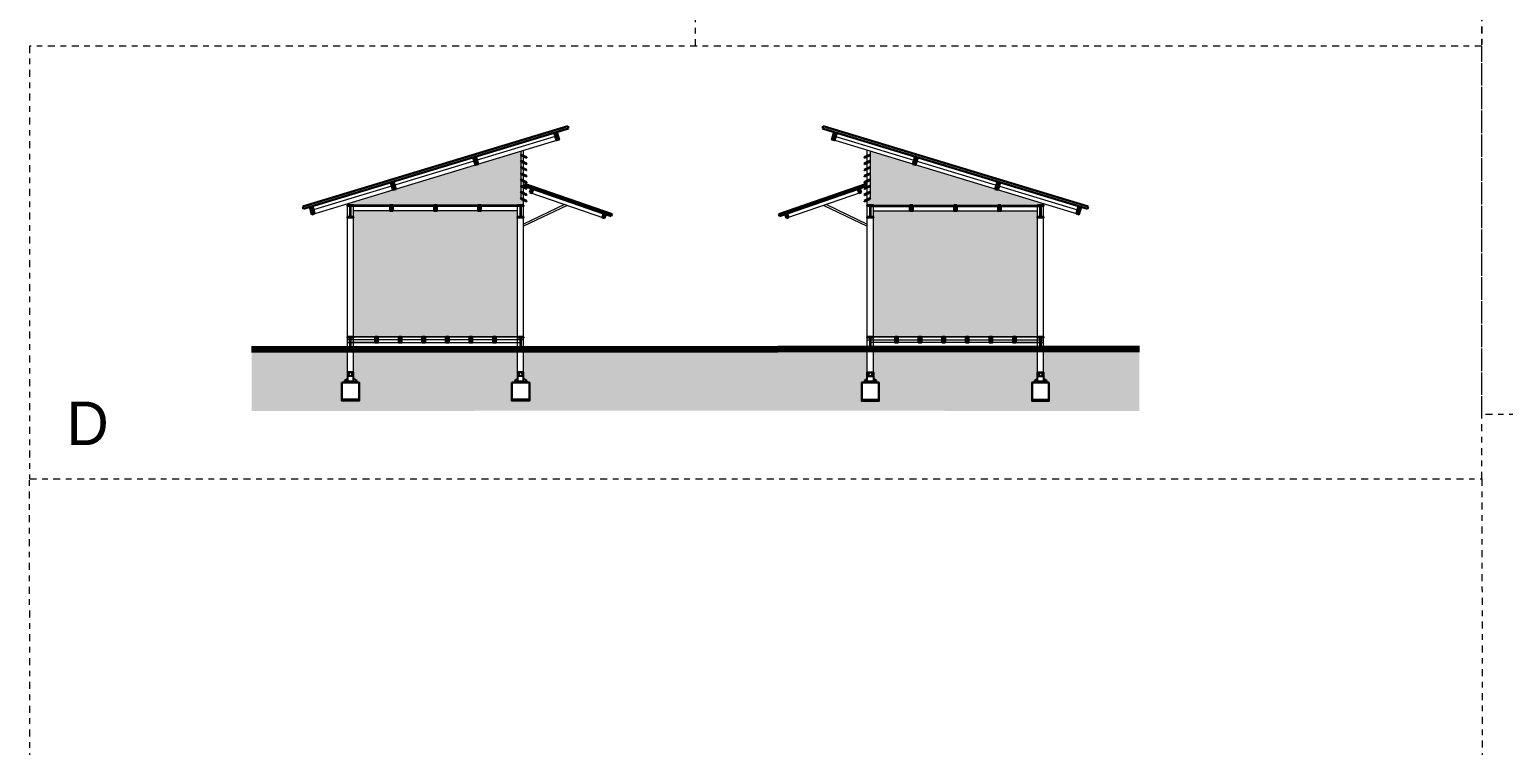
# Model space of a CAD drawing. Header units: millimetres. Extents: x 0 to 77.1, y -22.3 to 58.9.
# Drawn here: x 34.37 to 60.71, y 13.56 to 26.35 of the extents above; entities that cross this region are included whole.
import ezdxf

# ---------------------------------------------------------------- set-up
doc = ezdxf.new("R2010")
doc.units = ezdxf.units.MM
doc.linetypes.add('CENTER', pattern=[50, 31.25, -6.25, 6.25, -6.25])
doc.linetypes.add('DASHDOT', pattern=[1, 0.5, -0.25, 0, -0.25])
doc.layers.add('0 1 Sombreado', color=7, linetype='Continuous', lineweight=5, true_color=0xd6d6d6)
for name, color, linetype, lineweight in [('0.1normal', 7, 'Continuous', 15), ('01 TERRENO', 7, 'Continuous', 140), ('01gorda', 7, 'Continuous', 30), ('BIB', 7, 'Continuous', 9)]:
    doc.layers.add(name, color=color, linetype=linetype, lineweight=lineweight)

# ---------------------------------------------------------------- blocks, each defined once
blk = doc.blocks.new('50M10VO')
at = {"linetype": 'CENTER'}
for p, q in [((-14, 0), (14, 0)), ((0, -14), (0, 13))]:
    blk.add_line(p, q, dxfattribs=at)
blk.add_lwpolyline([(0, 10), (-8, 5), (-8, -5), (0, -10), (8, -5), (8, 5)], close=True)
for radius in [10.6, 9.8, 8.49, 5, 4.03]:
    blk.add_circle((0, 0), radius)

msp = doc.modelspace()

# ---------------------------------------------------------------- hatches: boundary and pattern name
at = {"layer": '0 1 Sombreado', "true_color": 0xebebeb}
h = msp.add_hatch(color=7, dxfattribs=at)
h.dxf.hatch_style = 1
h.paths.add_polyline_path([(43.154, 24.177), (43.154, 23.325), (43.203, 23.302), (43.203, 23.208), (40.053, 23.208), (40.053, 23.238)])
h = msp.add_hatch(color=7, dxfattribs=at)
h.dxf.hatch_style = 1
h.paths.add_polyline_path([(49.393, 24.177), (49.393, 23.325), (49.344, 23.302), (49.344, 23.208), (52.494, 23.208), (52.494, 23.238)])
h = msp.add_hatch(color=7, dxfattribs=at)
h.dxf.hatch_style = 1
h.paths.add_polyline_path([(40.162, 23.108), (43.094, 23.108), (43.094, 20.858), (40.162, 20.858)])
h = msp.add_hatch(color=7, dxfattribs=at)
h.dxf.hatch_style = 1
h.paths.add_polyline_path([(52.385, 23.108), (49.453, 23.108), (49.453, 20.858), (52.385, 20.858)])
at = {"layer": '0 1 Sombreado', "true_color": 0x939598}
h = msp.add_hatch(color=252, dxfattribs=at)
h.dxf.hatch_style = 1
h.paths.add_polyline_path([(43.305, 20.044), (43.259, 20.044), (43.254, 20.053), (43.254, 20.078), (43.203, 20.113), (43.203, 20.23), (43.203, 20.639), (44.803, 20.639), (44.803, 19.539), (38.34, 19.536), (38.34, 20.639), (40.053, 20.639), (40.053, 20.113), (40.002, 20.078), (40.002, 20.053), (39.996, 20.044), (39.957, 20.044), (39.951, 20.044), (39.951, 19.716), (40.264, 19.716), (40.264, 20.044), (40.218, 20.044), (40.213, 20.053), (40.213, 20.078), (40.162, 20.113), (40.162, 20.23), (40.162, 20.639), (43.094, 20.639), (43.094, 20.113), (43.043, 20.078), (43.043, 20.053), (43.037, 20.044), (42.998, 20.044), (42.992, 20.044), (42.992, 19.716), (43.305, 19.716)])
h = msp.add_hatch(color=252, dxfattribs=at)
h.dxf.hatch_style = 1
h.paths.add_polyline_path([(49.242, 20.044), (49.288, 20.044), (49.293, 20.053), (49.293, 20.078), (49.344, 20.113), (49.344, 20.23), (49.344, 20.639), (44.803, 20.641), (44.803, 19.541), (54.207, 19.536), (54.207, 20.639), (52.494, 20.639), (52.494, 20.113), (52.545, 20.078), (52.545, 20.053), (52.551, 20.044), (52.59, 20.044), (52.596, 20.044), (52.596, 19.716), (52.283, 19.716), (52.283, 20.044), (52.329, 20.044), (52.334, 20.053), (52.334, 20.078), (52.385, 20.113), (52.385, 20.23), (52.385, 20.639), (49.453, 20.639), (49.453, 20.113), (49.504, 20.078), (49.504, 20.053), (49.51, 20.044), (49.549, 20.044), (49.555, 20.044), (49.555, 19.716), (49.242, 19.716)])

# ---------------------------------------------------------------- linework, layer by layer
for p, q in [((40.162, 20.639), (40.053, 20.639)), ((52.385, 20.639), (52.494, 20.639)), ((39.996, 20.044), (39.957, 20.044)), ((39.957, 20.044), (40.258, 20.044)), ((40.002, 20.053), (39.996, 20.044)), ((40.053, 20.113), (40.002, 20.078)), ((40.002, 20.078), (40.002, 20.053)), ((40.162, 20.063), (40.002, 20.063)), ((40.002, 20.063), (40.213, 20.063)), ((40.002, 20.058), (40.213, 20.058)), ((40.002, 20.053), (40.213, 20.053)), ((40.002, 20.045), (40.213, 20.045)), ((40.053, 20.23), (40.053, 20.063)), ((40.162, 20.23), (40.053, 20.23)), ((40.162, 20.154), (40.053, 20.154)), ((40.162, 20.063), (40.162, 20.23)), ((40.162, 20.113), (40.213, 20.078)), ((40.213, 20.078), (40.213, 20.053)), ((40.213, 20.053), (40.218, 20.044)), ((43.037, 20.044), (42.998, 20.044)), ((42.998, 20.044), (43.299, 20.044)), ((43.043, 20.053), (43.037, 20.044)), ((43.094, 20.113), (43.043, 20.078)), ((43.043, 20.078), (43.043, 20.053)), ((43.203, 20.063), (43.043, 20.063)), ((43.043, 20.063), (43.254, 20.063)), ((43.043, 20.058), (43.254, 20.058)), ((43.043, 20.053), (43.254, 20.053)), ((43.043, 20.045), (43.254, 20.045)), ((43.094, 20.23), (43.094, 20.063)), ((43.203, 20.23), (43.094, 20.23)), ((43.203, 20.154), (43.094, 20.154)), ((43.203, 20.063), (43.203, 20.23)), ((43.203, 20.113), (43.254, 20.078)), ((43.254, 20.078), (43.254, 20.053)), ((43.254, 20.053), (43.259, 20.044)), ((49.549, 20.044), (49.248, 20.044)), ((49.293, 20.053), (49.288, 20.044)), ((49.344, 20.113), (49.293, 20.078)), ((49.293, 20.078), (49.293, 20.053)), ((49.504, 20.063), (49.293, 20.063)), ((49.504, 20.058), (49.293, 20.058)), ((49.504, 20.053), (49.293, 20.053)), ((49.504, 20.045), (49.293, 20.045)), ((49.344, 20.063), (49.344, 20.23)), ((49.344, 20.23), (49.453, 20.23)), ((49.344, 20.154), (49.453, 20.154)), ((49.344, 20.063), (49.504, 20.063)), ((49.453, 20.23), (49.453, 20.063)), ((49.453, 20.113), (49.504, 20.078)), ((49.504, 20.078), (49.504, 20.053)), ((49.504, 20.053), (49.51, 20.044)), ((49.51, 20.044), (49.549, 20.044)), ((52.59, 20.044), (52.289, 20.044)), ((52.334, 20.053), (52.329, 20.044)), ((52.385, 20.113), (52.334, 20.078)), ((52.334, 20.078), (52.334, 20.053)), ((52.545, 20.063), (52.334, 20.063)), ((52.545, 20.058), (52.334, 20.058)), ((52.545, 20.053), (52.334, 20.053)), ((52.545, 20.045), (52.334, 20.045)), ((52.385, 20.063), (52.385, 20.23)), ((52.385, 20.23), (52.494, 20.23)), ((52.385, 20.154), (52.494, 20.154)), ((52.385, 20.063), (52.545, 20.063)), ((52.494, 20.23), (52.494, 20.063)), ((52.494, 20.113), (52.545, 20.078)), ((52.545, 20.078), (52.545, 20.053)), ((52.545, 20.053), (52.551, 20.044)), ((52.551, 20.044), (52.59, 20.044)), ((39.951, 19.742), (39.957, 19.742)), ((40.264, 19.742), (39.951, 19.742)), ((40.264, 19.716), (39.951, 19.716)), ((40.258, 19.742), (40.264, 19.742)), ((42.992, 19.742), (42.998, 19.742)), ((43.305, 19.742), (42.992, 19.742)), ((43.305, 19.716), (42.992, 19.716)), ((43.299, 19.742), (43.305, 19.742)), ((49.248, 19.742), (49.242, 19.742)), ((49.242, 19.742), (49.555, 19.742)), ((49.242, 19.716), (49.555, 19.716)), ((49.555, 19.742), (49.549, 19.742)), ((52.289, 19.742), (52.283, 19.742)), ((52.283, 19.742), (52.596, 19.742)), ((52.283, 19.716), (52.596, 19.716)), ((52.596, 19.742), (52.59, 19.742))]:
    msp.add_line(p, q)
at = {"ltscale": 0.3}
for p, q in [((40.264, 20.044), (39.951, 20.044)), ((40.258, 20.044), (40.264, 20.044)), ((43.305, 20.044), (42.992, 20.044)), ((43.299, 20.044), (43.305, 20.044)), ((49.248, 20.044), (49.242, 20.044)), ((49.242, 20.044), (49.555, 20.044)), ((52.289, 20.044), (52.283, 20.044)), ((52.283, 20.044), (52.596, 20.044))]:
    msp.add_line(p, q, dxfattribs=at)
for points in [[(40.264, 20.044), (40.264, 19.716), (39.951, 19.716), (39.951, 20.044)], [(43.305, 20.044), (43.305, 19.716), (42.992, 19.716), (42.992, 20.044)], [(49.242, 20.044), (49.242, 19.716), (49.555, 19.716), (49.555, 20.044)], [(52.283, 20.044), (52.283, 19.716), (52.596, 19.716), (52.596, 20.044)]]:
    msp.add_lwpolyline(points)
for points in [[(39.957, 20.044), (40.258, 20.044), (40.258, 19.742), (39.957, 19.742)], [(42.998, 20.044), (43.299, 20.044), (43.299, 19.742), (42.998, 19.742)], [(49.549, 20.044), (49.248, 20.044), (49.248, 19.742), (49.549, 19.742)], [(52.59, 20.044), (52.289, 20.044), (52.289, 19.742), (52.59, 19.742)]]:
    msp.add_lwpolyline(points, close=True)
at = {"layer": '0.1normal'}
for p, q in [((39.42, 23.046), (43.836, 24.383)), ((43.768, 24.435), (39.447, 23.127)), ((53.127, 23.046), (48.711, 24.383)), ((48.779, 24.435), (53.1, 23.127)), ((43.154, 24.177), (43.154, 23.325)), ((43.203, 20.063), (43.203, 24.191)), ((49.344, 20.063), (49.344, 24.191)), ((49.393, 24.177), (49.393, 23.325)), ((42.39, 23.945), (42.389, 23.945)), ((50.157, 23.945), (50.158, 23.945)), ((43.311, 23.437), (43.372, 23.496)), ((43.335, 23.509), (43.347, 23.424)), ((49.236, 23.437), (49.175, 23.496)), ((49.212, 23.509), (49.2, 23.424)), ((40.053, 20.063), (40.053, 23.238)), ((43.203, 23.208), (40.053, 23.208)), ((43.203, 23.208), (40.053, 23.208)), ((43.203, 23.208), (40.053, 23.208)), ((43.203, 23.208), (40.053, 23.208)), ((43.145, 23.185), (40.111, 23.185)), ((43.145, 23.185), (40.111, 23.185)), ((40.162, 20.063), (40.162, 23.208)), ((43.094, 20.063), (43.094, 23.208)), ((43.933, 23.223), (43.203, 22.874)), ((43.978, 23.207), (43.203, 22.836)), ((43.311, 23.437), (44.646, 22.978)), ((49.236, 23.437), (47.901, 22.978)), ((48.569, 23.207), (49.344, 22.836)), ((48.614, 23.223), (49.344, 22.874)), ((49.344, 23.208), (52.494, 23.208)), ((49.344, 23.208), (52.494, 23.208)), ((49.344, 23.208), (52.494, 23.208)), ((49.344, 23.208), (52.494, 23.208)), ((49.402, 23.185), (52.436, 23.185)), ((49.402, 23.185), (52.436, 23.185)), ((49.453, 20.063), (49.453, 23.208)), ((52.385, 20.063), (52.385, 23.208)), ((52.494, 20.063), (52.494, 23.238)), ((39.42, 23.046), (39.38, 23.178)), ((43.094, 23.108), (40.162, 23.108)), ((44.609, 22.99), (44.671, 23.05)), ((44.634, 23.062), (44.646, 22.978)), ((47.938, 22.99), (47.876, 23.05)), ((47.913, 23.062), (47.901, 22.978)), ((49.453, 23.108), (52.385, 23.108)), ((53.127, 23.046), (53.167, 23.178)), ((43.203, 20.858), (40.053, 20.858)), ((40.053, 20.858), (43.203, 20.858)), ((49.344, 20.858), (52.494, 20.858)), ((52.494, 20.858), (49.344, 20.858)), ((43.203, 20.808), (40.053, 20.808)), ((40.549, 20.758), (40.053, 20.758)), ((40.053, 20.758), (43.145, 20.758)), ((40.053, 20.651), (43.203, 20.651)), ((40.053, 20.639), (43.203, 20.639)), ((49.344, 20.808), (52.494, 20.808)), ((52.494, 20.651), (49.344, 20.651)), ((52.494, 20.639), (49.344, 20.639)), ((52.494, 20.758), (49.402, 20.758)), ((51.998, 20.758), (52.494, 20.758)), ((40.053, 20.23), (40.162, 20.23)), ((40.053, 20.23), (40.162, 20.23)), ((43.094, 20.23), (43.203, 20.23)), ((43.094, 20.23), (43.203, 20.23)), ((49.453, 20.23), (49.344, 20.23)), ((49.453, 20.23), (49.344, 20.23)), ((52.494, 20.23), (52.385, 20.23)), ((52.494, 20.23), (52.385, 20.23))]:
    msp.add_line(p, q, dxfattribs=at)
at = {"layer": '0.1normal', "color": 252, "linetype": 'DASHDOT', "ltscale": 0.25, "true_color": 0x939598}
for points in [[(60.326, 26.052), (46.273, 26.052), (46.273, 43.403), (60.326, 43.403)], [(77.091, 19.474), (60.326, 19.474), (60.326, 34.489), (77.091, 34.489)], [(34.372, 18.323), (60.326, 18.323), (60.326, 26.052), (34.372, 26.052)], [(60.352, 0.972), (34.397, 0.972), (34.372, 18.323), (60.326, 18.323)]]:
    msp.add_lwpolyline(points, close=True, dxfattribs=at)
at = {"layer": '0.1normal'}
for p in [(42.364, 23.937), (50.183, 23.937), (40.892, 23.492), (51.655, 23.492), (40.84, 23.208), (41.628, 23.208), (42.415, 23.208), (50.132, 23.208), (50.919, 23.208), (51.707, 23.208)]:
    msp.add_point(p, dxfattribs=at)
at = {"layer": '01 TERRENO'}
for p, q in [((38.34, 20.639), (40.053, 20.639)), ((40.053, 20.639), (47.744, 20.639)), ((52.494, 20.639), (47.744, 20.639)), ((54.207, 20.639), (52.494, 20.639))]:
    msp.add_line(p, q, dxfattribs=at)
at = {"layer": '01gorda'}
for p, q in [((39.257, 23.189), (43.99, 24.621)), ((39.27, 23.145), (43.906, 24.548)), ((43.748, 24.501), (43.836, 24.383)), ((43.796, 24.515), (43.788, 24.369)), ((43.796, 24.515), (43.906, 24.548)), ((43.906, 24.548), (44.003, 24.578)), ((44.003, 24.578), (43.99, 24.621)), ((48.544, 24.578), (48.557, 24.621)), ((48.641, 24.548), (48.544, 24.578)), ((53.29, 23.189), (48.557, 24.621)), ((53.277, 23.145), (48.641, 24.548)), ((48.751, 24.515), (48.641, 24.548)), ((48.799, 24.501), (48.711, 24.383)), ((48.751, 24.515), (48.759, 24.369)), ((42.3, 24.062), (42.388, 23.945)), ((42.348, 24.077), (42.34, 23.93)), ((50.247, 24.062), (50.159, 23.945)), ((50.199, 24.077), (50.207, 23.93)), ((40.828, 23.617), (40.916, 23.499)), ((40.876, 23.631), (40.868, 23.485)), ((43.207, 23.553), (44.769, 23.016)), ((43.219, 23.589), (44.782, 23.052)), ((43.311, 23.437), (43.335, 23.509)), ((43.347, 23.424), (43.372, 23.496)), ((49.328, 23.589), (47.765, 23.052)), ((49.34, 23.553), (47.778, 23.016)), ((49.2, 23.424), (49.175, 23.496)), ((49.236, 23.437), (49.212, 23.509)), ((51.719, 23.617), (51.631, 23.499)), ((51.671, 23.631), (51.679, 23.485)), ((39.257, 23.189), (39.27, 23.145)), ((39.27, 23.145), (39.257, 23.189)), ((39.427, 23.193), (39.42, 23.046)), ((40.865, 23.208), (40.815, 23.108)), ((40.815, 23.208), (40.865, 23.108)), ((41.653, 23.208), (41.603, 23.108)), ((41.603, 23.208), (41.653, 23.108)), ((42.44, 23.208), (42.39, 23.108)), ((42.39, 23.208), (42.44, 23.108)), ((43.311, 23.437), (43.347, 23.424)), ((49.236, 23.437), (49.2, 23.424)), ((50.107, 23.208), (50.157, 23.108)), ((50.157, 23.208), (50.107, 23.108)), ((50.894, 23.208), (50.944, 23.108)), ((50.944, 23.208), (50.894, 23.108)), ((51.682, 23.208), (51.732, 23.108)), ((51.732, 23.208), (51.682, 23.108)), ((53.12, 23.193), (53.127, 23.046)), ((53.29, 23.189), (53.277, 23.145)), ((53.277, 23.145), (53.29, 23.189)), ((39.38, 23.178), (39.467, 23.061)), ((44.609, 22.99), (44.634, 23.062)), ((44.609, 22.99), (44.646, 22.978)), ((44.646, 22.978), (44.671, 23.05)), ((44.782, 23.052), (44.769, 23.016)), ((47.765, 23.052), (47.778, 23.016)), ((47.901, 22.978), (47.876, 23.05)), ((47.938, 22.99), (47.901, 22.978)), ((47.938, 22.99), (47.913, 23.062)), ((53.167, 23.178), (53.08, 23.061)), ((40.599, 20.858), (40.549, 20.758)), ((40.549, 20.858), (40.599, 20.758)), ((41.021, 20.858), (40.971, 20.758)), ((40.971, 20.858), (41.021, 20.758)), ((41.442, 20.858), (41.392, 20.758)), ((41.392, 20.858), (41.442, 20.758)), ((41.864, 20.858), (41.814, 20.758)), ((41.814, 20.858), (41.864, 20.758)), ((42.285, 20.858), (42.235, 20.758)), ((42.235, 20.858), (42.285, 20.758)), ((42.706, 20.858), (42.656, 20.758)), ((42.656, 20.858), (42.706, 20.758)), ((49.841, 20.858), (49.891, 20.758)), ((49.891, 20.858), (49.841, 20.758)), ((50.262, 20.858), (50.312, 20.758)), ((50.312, 20.858), (50.262, 20.758)), ((50.683, 20.858), (50.733, 20.758)), ((50.733, 20.858), (50.683, 20.758)), ((51.105, 20.858), (51.155, 20.758)), ((51.155, 20.858), (51.105, 20.758)), ((51.526, 20.858), (51.576, 20.758)), ((51.576, 20.858), (51.526, 20.758)), ((51.948, 20.858), (51.998, 20.758)), ((51.998, 20.858), (51.948, 20.758))]:
    msp.add_line(p, q, dxfattribs=at)
for points in [[(43.796, 24.515), (43.748, 24.501), (43.788, 24.369), (43.836, 24.383)], [(48.751, 24.515), (48.799, 24.501), (48.759, 24.369), (48.711, 24.383)], [(42.348, 24.077), (42.3, 24.062), (42.34, 23.93), (42.388, 23.945)], [(43.256, 24.066), (43.159, 24.112), (43.154, 24.103), (43.251, 24.056)], [(43.256, 23.955), (43.159, 24.001), (43.154, 23.992), (43.251, 23.945)], [(49.291, 24.066), (49.388, 24.112), (49.393, 24.103), (49.296, 24.056)], [(49.291, 23.955), (49.388, 24.001), (49.393, 23.992), (49.296, 23.945)], [(50.199, 24.077), (50.247, 24.062), (50.207, 23.93), (50.159, 23.945)], [(43.256, 23.844), (43.159, 23.89), (43.154, 23.881), (43.251, 23.834)], [(43.256, 23.733), (43.159, 23.779), (43.154, 23.769), (43.251, 23.723)], [(49.291, 23.844), (49.388, 23.89), (49.393, 23.881), (49.296, 23.834)], [(49.291, 23.733), (49.388, 23.779), (49.393, 23.769), (49.296, 23.723)], [(40.876, 23.631), (40.828, 23.617), (40.868, 23.485), (40.916, 23.499)], [(43.256, 23.622), (43.159, 23.668), (43.154, 23.658), (43.251, 23.612)], [(43.256, 23.622), (43.159, 23.668), (43.154, 23.658), (43.251, 23.612)], [(43.256, 23.511), (43.159, 23.557), (43.154, 23.547), (43.251, 23.501)], [(43.256, 23.4), (43.159, 23.446), (43.154, 23.436), (43.251, 23.39)], [(49.291, 23.622), (49.388, 23.668), (49.393, 23.658), (49.296, 23.612)], [(49.291, 23.622), (49.388, 23.668), (49.393, 23.658), (49.296, 23.612)], [(49.291, 23.511), (49.388, 23.557), (49.393, 23.547), (49.296, 23.501)], [(49.291, 23.4), (49.388, 23.446), (49.393, 23.436), (49.296, 23.39)], [(51.671, 23.631), (51.719, 23.617), (51.679, 23.485), (51.631, 23.499)], [(39.427, 23.193), (39.38, 23.178), (39.42, 23.046), (39.467, 23.061)], [(40.815, 23.208), (40.865, 23.208), (40.865, 23.108), (40.815, 23.108)], [(41.603, 23.208), (41.653, 23.208), (41.653, 23.108), (41.603, 23.108)], [(42.39, 23.208), (42.44, 23.208), (42.44, 23.108), (42.39, 23.108)], [(43.256, 23.289), (43.159, 23.335), (43.154, 23.325), (43.251, 23.279)], [(49.291, 23.289), (49.388, 23.335), (49.393, 23.325), (49.296, 23.279)], [(50.157, 23.208), (50.107, 23.208), (50.107, 23.108), (50.157, 23.108)], [(50.944, 23.208), (50.894, 23.208), (50.894, 23.108), (50.944, 23.108)], [(51.732, 23.208), (51.682, 23.208), (51.682, 23.108), (51.732, 23.108)], [(53.12, 23.193), (53.167, 23.178), (53.127, 23.046), (53.08, 23.061)], [(40.549, 20.858), (40.599, 20.858), (40.599, 20.758), (40.549, 20.758)], [(40.971, 20.858), (41.021, 20.858), (41.021, 20.758), (40.971, 20.758)], [(41.392, 20.858), (41.442, 20.858), (41.442, 20.758), (41.392, 20.758)], [(41.814, 20.858), (41.864, 20.858), (41.864, 20.758), (41.814, 20.758)], [(42.235, 20.858), (42.285, 20.858), (42.285, 20.758), (42.235, 20.758)], [(42.656, 20.858), (42.706, 20.858), (42.706, 20.758), (42.656, 20.758)], [(49.891, 20.858), (49.841, 20.858), (49.841, 20.758), (49.891, 20.758)], [(50.312, 20.858), (50.262, 20.858), (50.262, 20.758), (50.312, 20.758)], [(50.733, 20.858), (50.683, 20.858), (50.683, 20.758), (50.733, 20.758)], [(51.155, 20.858), (51.105, 20.858), (51.105, 20.758), (51.155, 20.758)], [(51.576, 20.858), (51.526, 20.858), (51.526, 20.758), (51.576, 20.758)], [(51.998, 20.858), (51.948, 20.858), (51.948, 20.758), (51.998, 20.758)]]:
    msp.add_lwpolyline(points, close=True, dxfattribs=at)
for points in [[(40.162, 23.208), (40.053, 23.208), (40.053, 23.196), (40.103, 23.196), (40.103, 23.001), (40.053, 23.001), (40.053, 22.989), (40.162, 22.989), (40.162, 23.001), (40.111, 23.001), (40.111, 23.196), (40.162, 23.196), (40.162, 23.208)], [(43.203, 23.208), (43.094, 23.208), (43.094, 23.196), (43.145, 23.196), (43.145, 23.001), (43.094, 23.001), (43.094, 22.989), (43.203, 22.989), (43.203, 23.001), (43.152, 23.001), (43.152, 23.196), (43.203, 23.196), (43.203, 23.208)], [(49.344, 23.208), (49.453, 23.208), (49.453, 23.196), (49.402, 23.196), (49.402, 23.001), (49.453, 23.001), (49.453, 22.989), (49.344, 22.989), (49.344, 23.001), (49.395, 23.001), (49.395, 23.196), (49.344, 23.196), (49.344, 23.208)], [(52.385, 23.208), (52.494, 23.208), (52.494, 23.196), (52.443, 23.196), (52.443, 23.001), (52.494, 23.001), (52.494, 22.989), (52.385, 22.989), (52.385, 23.001), (52.436, 23.001), (52.436, 23.196), (52.385, 23.196), (52.385, 23.208)], [(40.162, 20.858), (40.053, 20.858), (40.053, 20.846), (40.103, 20.846), (40.103, 20.651), (40.053, 20.651), (40.053, 20.639), (40.162, 20.639), (40.162, 20.651), (40.111, 20.651), (40.111, 20.846), (40.162, 20.846), (40.162, 20.858)], [(43.203, 20.858), (43.094, 20.858), (43.094, 20.846), (43.145, 20.846), (43.145, 20.651), (43.094, 20.651), (43.094, 20.639), (43.203, 20.639), (43.203, 20.651), (43.152, 20.651), (43.152, 20.846), (43.203, 20.846), (43.203, 20.858)], [(49.344, 20.858), (49.453, 20.858), (49.453, 20.846), (49.402, 20.846), (49.402, 20.651), (49.453, 20.651), (49.453, 20.639), (49.344, 20.639), (49.344, 20.651), (49.395, 20.651), (49.395, 20.846), (49.344, 20.846), (49.344, 20.858)], [(52.385, 20.858), (52.494, 20.858), (52.494, 20.846), (52.443, 20.846), (52.443, 20.651), (52.494, 20.651), (52.494, 20.639), (52.385, 20.639), (52.385, 20.651), (52.436, 20.651), (52.436, 20.846), (52.385, 20.846), (52.385, 20.858)]]:
    msp.add_lwpolyline(points, dxfattribs=at)

# ---------------------------------------------------------------- block references
at = {"layer": 'BIB', "yscale": 0.001002602438158525, "zscale": 0.001002602438158525}
for p, xscale, rotation in [((40.08, 20.209), -0.001002602438158525, 90), ((40.08, 20.173), -0.001002602438158525, 90), ((40.134, 20.209), -0.001002602438158525, 90), ((40.134, 20.173), -0.001002602438158525, 90), ((43.121, 20.209), -0.001002602438158525, 90), ((43.121, 20.173), -0.001002602438158525, 90), ((43.176, 20.209), -0.001002602438158525, 90), ((43.176, 20.173), -0.001002602438158525, 90), ((49.371, 20.209), 0.001002602438158525, 270), ((49.371, 20.173), 0.001002602438158525, 270), ((49.426, 20.209), 0.001002602438158525, 270), ((49.426, 20.173), 0.001002602438158525, 270), ((52.413, 20.209), 0.001002602438158525, 270), ((52.413, 20.173), 0.001002602438158525, 270), ((52.467, 20.209), 0.001002602438158525, 270), ((52.467, 20.173), 0.001002602438158525, 270)]:
    msp.add_blockref('50M10VO', p, dxfattribs=dict(at, xscale=xscale, rotation=rotation))

# ---------------------------------------------------------------- texts
at = {"insert": (35.036, 19.704), "char_height": 0.778, "attachment_point": 1}
msp.add_mtext_dynamic_manual_height_columns('D', width=14.79163, gutter_width=8.464, heights=[0], dxfattribs=at)

doc.saveas('drawing.dxf')
